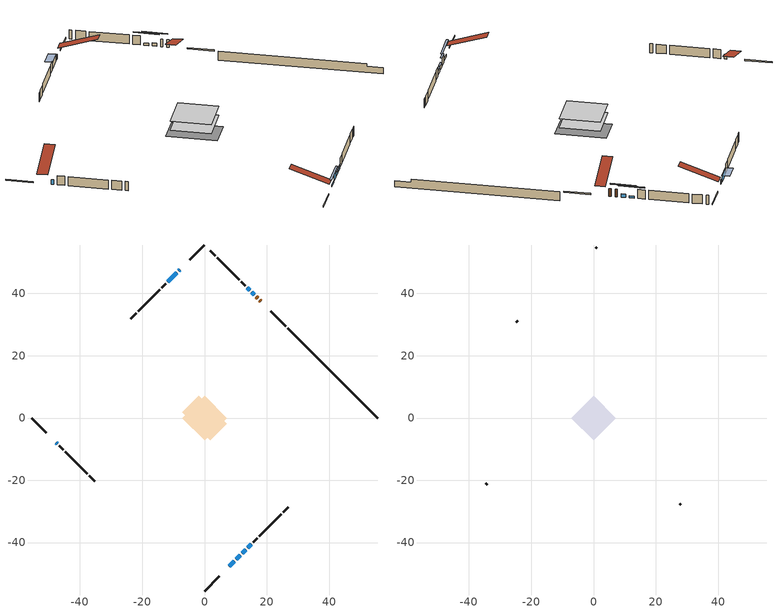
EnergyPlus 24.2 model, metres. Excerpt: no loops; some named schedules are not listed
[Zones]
conditioned space
 floor adiabatic (AdiabaticFloorConstruction): -7.21,0 0,7.21 7.21,0 0,-7.21 z0.53
 floor foundation (Slab1 construction): -7.22,1.83 -1.83,7.22 7.22,-1.83 1.83,-7.22 z-1.83
 wall outside (RimJoist1 construction): 0,-55.58 4.76,-50.81 / -55.58,0 -50.81,-4.76 / 0,55.58 -4.76,50.81 / 26.04,29.54 21.27,34.3 z0.53:0.83
 wall outside (AdiabaticWallConstruction 1): 18.11,37.47 17.7,37.87 / 17.05,38.53 16.65,38.93 z0.53:2.56
 wall outside (AdiabaticWallConstruction): -47.65,-7.93 -47.25,-8.32 / -7.93,47.65 -8.3,47.28 z0.53:1.75; 15.99,39.59 15.18,40.4 z0.53:1.37; 14.53,41.05 13.7,41.88 / 7.93,-47.65 9.58,-46 z0.53:1.09; 10.24,-45.34 11.51,-44.06 z0.53:2.54; 12.17,-43.41 13.18,-42.4 / 13.83,-41.74 15.05,-40.52 z0.53:1.5; -8.95,46.62 -11.76,43.82 z0.53:2.16
 wall outside (Wall1 construction): 15.71,-39.87 16.98,-38.6 / -46.6,-8.98 -45.33,-10.25 / -12.41,43.16 -13.68,41.9 / 13.04,42.53 11.77,43.8 z0.53:2.97
 wall outside (Wall2 construction): 17.63,-37.94 24.59,-30.98 / -44.67,-10.9 -37.71,-17.87 / -14.34,41.24 -21.3,34.28 / 11.12,44.46 4.16,51.42 z0.53:2.97
 wall outside (Wall3 construction): 25.25,-30.32 26.98,-28.6 / -37.05,-18.52 -35.33,-20.25 / -21.96,33.62 -23.68,31.9 / 3.5,52.08 1.77,53.8 z0.53:2.97
 wall foundation (FoundationWall1 construction): 26.7,28.88,-1.83 26.7,28.88,0.53 52.69,2.89,0.53 52.69,2.89,-0.18 55.58,0,-0.18 55.58,0,-1.83
 window (WindowConstruction 4): -47.65,-7.93 -47.25,-8.32 z0.53:1.75
 window (WindowConstruction 6): 15.99,39.59 15.18,40.39 z0.53:1.37
 window (WindowConstruction 7): 14.52,41.05 13.7,41.88 z0.53:1.09
 window (WindowConstruction 8): 7.93,-47.65 9.58,-46 z0.53:1.09
 window (WindowConstruction): 10.24,-45.34 11.51,-44.06 z0.53:2.54
 window (WindowConstruction 1): 12.17,-43.41 13.18,-42.4 z0.53:1.5
 window (WindowConstruction 2): 13.83,-41.74 15.05,-40.52 z0.53:1.5
 window (WindowConstruction 5): -7.93,47.65 -8.3,47.28 z0.53:1.75
 window (WindowConstruction 3): -8.95,46.62 -11.76,43.82 z0.53:2.15
 door (Door): 18.11,37.47 17.7,37.87 z0.53:2.56
 door (Door 1): 17.05,38.53 16.65,38.93 z0.53:2.56
 ceiling adiabatic (AdiabaticFloorConstruction): 0,-7.21 7.21,0 0,7.21 -7.21,0 z0.53
attic - vented
 floor to conditioned space (Floor1 construction Reversed): -7.21,0 0,7.21 7.21,0 0,-7.21 z2.97
 wall outside (Wall4 construction): 27.63,-27.94 28.09,-27.48 / -34.67,-20.9 -34.21,-21.36 / -24.34,31.24 -24.8,30.78 / 1.12,54.46 0.66,54.92 z0.53:2.97
 roof outside (Roof1 construction): 7.27,-48.3,2.97 0.25,-41.29,6.28 -1.6,-43.14,6.28 5.42,-50.15,2.97; -48.3,-7.27,2.97 -41.29,-0.25,6.28 -43.14,1.6,6.28 -50.15,-5.42,2.97; -7.27,48.3,2.97 -0.25,41.29,6.28 1.6,43.14,6.28 -5.42,50.15,2.97; 18.77,36.81,2.97 11.75,29.79,6.28 13.6,27.94,6.28 20.62,34.96,2.97
shading: 13.32,42.26 17.86,37.72 18.15,38.01 13.61,42.55 z4.01; 11.83,43.74 16.39,39.19 16.68,39.48 12.12,44.03 z3.73; 11.45,-44.13 6.06,-49.51 6.35,-49.81 11.74,-44.42 z3.73; 11.65,-43.92 10.09,-45.48 10.39,-45.77 11.95,-44.21 z2.74; 13.32,-42.26 12.03,-43.55 12.32,-43.84 13.61,-42.55 z1.7; 15.19,-40.38 13.69,-41.89 13.98,-42.18 15.49,-40.67 z1.7; -11.9,43.68 -8.81,46.76 -10.21,48.16 -13.3,45.08 z2.36
[Building]
Building 1: Terrain=Suburbs
[Site:Location]
Quebec Intl AP_QC: Latitude {deg}=46.8; Longitude {deg}=-71.38; Time Zone {hr}=-5; Elevation {m}=74; Keep Site Location Information=Yes
[Site:GroundTemperature:Shallow]
0.0108218, -2.24938, -2.43038, -1.3578, 2.94801, 7.23376, 10.9493, 13.303, 13.5029, 11.5886, 7.96783, 3.81355
[Site:WaterMainsTemperature]
Calculation Method=Schedule; Temperature Schedule=mains temperature schedule
[Material] Roughness=Rough; Thermal Absorptance=0.9
Name | Thickness {m} | Conductivity {W/m-K} | Density {kg/m3} | Specific Heat {J/kg-K} | Solar Absorptance | Visible Absorptance
asphalt or fiberglass shingles | 0.00635 | 0.162714 | 1121.4 | 1465.45 | 0.4 | 0.4
ceiling loosefill ins | 0.254 | 0.0480833 | 16.02 | 1046.75 | 0.7 | 0.7
ceiling stud and cavity | 0.1397 | 0.247155 | 65.682 | 1177.47 | 0.7 | 0.7
concrete 4.0 in. | 0.1016 | 1.803125 | 2242.8 | 837.4 | 0.7 | 0.7
concrete 8.0 in. | 0.2032 | 1.803125 | 2242.8 | 837.4 | 0.7 | 0.7
door material | 0.04445 | 0.188738 | 512.64 | 1214.23 | 0.7 | 0.7
exterior vertical ins | 0.0633812 | 0.029427 | 32.04 | 1214.23 | 0.7 | 0.7
floor covering | 0.0127 | 0.0433444 | 54.468 | 1339.84 | 0.6 | 0.6
floor rigid ins; wall rigid ins | 0.512978 | 0.029427 | 32.04 | 1214.23 | 0.7 | 0.7
floor stud and cavity | 0.1397 | 1.75129 | 37.0049 | 1207.88 | 0.7 | 0.7
furniture material conditioned space 1 | 0.1524 | 0.115458 | 640.8 | 1214.23 | 0.6 | 0.6
gypsum board | 0.0127 | 0.160291 | 801 | 837.4 | 0.6 | 0.6
gypsum board 1 | 0.0127 | 0.160291 | 801 | 837.4 | 0.7 | 0.7
osb sheathing 0.5 in. | 0.0127 | 0.115458 | 512.64 | 1214.23 | 0.7 | 0.7
osb sheathing 0.75 in. | 0.01905 | 0.115458 | 512.64 | 1214.23 | 0.7 | 0.7
osb sheathing 2.0 in. | 0.0508 | 0.115458 | 512.64 | 1214.23 | 0.7 | 0.7
rim joist rigid ins | 0.051816 | 0.029427 | 32.04 | 1214.23 | 0.7 | 0.7
rim joist stud and cavity | 0.0508 | 0.0344856 | 125.044 | 1163.47 | 0.6 | 0.6
wall stud and cavity | 0.1397 | 0.0823866 | 139.0536 | 1170.24 | 0.7 | 0.7
wall stud and cavity 1 | 0.1397 | 0.0752022 | 139.0536 | 1170.24 | 0.7 | 0.7
wall stud and cavity 2 | 0.1397 | 0.0818765 | 139.0536 | 1170.24 | 0.7 | 0.7
wall stud and cavity 3 | 0.0889 | 6.1454 | 50.32683 | 1063.81 | 0.6 | 0.6
wall stud and cavity 4 | 0.0889 | 0.380278 | 52.3479 | 1209.89 | 0.7 | 0.7
wall stud and cavity 5 | 0.0889 | 0.391764 | 83.0341 | 1211.67 | 0.7 | 0.7
wood siding | 0.0254 | 0.102417 | 544.68 | 1172.36 | 0.4 | 0.4
wood siding 1 | 0.00254 | 0.102417 | 544.68 | 1172.36 | 0.4 | 0.4
wood siding 2; wood siding 3; wood siding 4 | 0.0254 | 0.102417 | 544.68 | 1172.36 | 0.7 | 0.7
[WindowMaterial:SimpleGlazingSystem]
Name | U-Factor {W/m2-K} | Solar Heat Gain Coefficient
WindowMaterial | 1.54782 | 0.37
WindowMaterial 1 | 1.592679 | 0.36
WindowMaterial 2 | 1.91292 | 0.31
WindowMaterial 3 | 1.558611 | 0.37
WindowMaterial 4 | 2.97698 | 0.61
WindowMaterial 5 | 2.98209 | 0.61
WindowMaterial 6 | 3.00537 | 0.53
WindowMaterial 7 | 2.99685 | 0.51
[Construction]
AdiabaticFloorConstruction: floor stud and cavity, floor rigid ins, osb sheathing 0.75 in., floor covering
AdiabaticWallConstruction: wood siding 3, wall rigid ins, wall stud and cavity 4, gypsum board
AdiabaticWallConstruction 1: wood siding 4, wall rigid ins, wall stud and cavity 4, gypsum board
Door; Door 1: door material
Floor1 construction Reversed: gypsum board, ceiling stud and cavity, ceiling loosefill ins
FoundationWall1 construction: concrete 8.0 in., gypsum board 1
furniture construction conditioned space 1: furniture material conditioned space 1
PartitionWallConstruction: gypsum board, wall stud and cavity 5, gypsum board
RimJoist1 construction: wood siding 2, rim joist rigid ins, osb sheathing 2.0 in., rim joist stud and cavity
Roof1 construction: asphalt or fiberglass shingles
Slab1 construction: concrete 4.0 in.
Wall1 construction: wood siding, osb sheathing 0.5 in., wall stud and cavity, gypsum board
Wall2 construction: wood siding, osb sheathing 0.5 in., wall stud and cavity 1, gypsum board
Wall3 construction: wood siding, osb sheathing 0.5 in., wall stud and cavity 2, gypsum board
Wall4 construction: wood siding 1, wall stud and cavity 3
WindowConstruction: WindowMaterial
WindowConstruction 1: WindowMaterial 1
WindowConstruction 2: WindowMaterial 2
WindowConstruction 3: WindowMaterial 3
WindowConstruction 4: WindowMaterial 4
WindowConstruction 5: WindowMaterial 5
WindowConstruction 6: WindowMaterial 6
WindowConstruction 7; WindowConstruction 8: WindowMaterial 7
[Zone] Multiplier=1; Part of Total Floor Area=Yes
Name | Volume {m3}
attic - vented | 55.7935
conditioned space | 504.9
[Space]
Name | Zone | Volume {m3}
attic - vented 1 | attic - vented | 55.7935
conditioned space 1 | conditioned space | 504.9
[ZoneInfiltration:EffectiveLeakageArea]
infil attic - vented 1: Zone or Space=attic - vented 1; Schedule=Always On Discrete; Effective Air Leakage Area {cm2}=3835.2; Stack Coefficient=0.000399657; Wind Coefficient=1.35072e-05
[ZoneMixing]
whole house fan mix: Zone or Space=attic - vented; Schedule=Always On Continuous; Design Flow Rate Calculation Method=Flow/Zone; Design Flow Rate {m3/s}=0; Source Zone or Space=conditioned space
[SurfaceProperty:ExposedFoundationPerimeter]
Slab1: Exposed Perimeter Calculation Method=TotalExposedPerimeter; Total Exposed Perimeter {m}=40.844
[InternalMass] Zone or ZoneList=conditioned space; Space or SpaceList=conditioned space 1
Name | Construction | Surface Area {m2}
furniture mass conditioned space 1 | furniture construction conditioned space 1 | 80.58
partition wall mass | PartitionWallConstruction | 201.45
[Lights]
interior lighting: Zone or ZoneList or Space or SpaceList=conditioned space 1; Schedule=interior lighting schedule; Design Level Calculation Method=LightingLevel; Lighting Level {W}=343.2; Return Air Fraction=0; Fraction Radiant=0.6; Fraction Visible=0.2; Fraction Replaceable=1
[People]
occupants: Zone or ZoneList or Space or SpaceList=conditioned space 1; Number of People Schedule=occupants schedule; Number of People Calculation Method=People; Number of People=3; Fraction Radiant=0.314171; Sensible Heat Fraction=0.56303; Activity Level Schedule=occupants activity schedule; Carbon Dioxide Generation Rate {m3/s-W}=0; Enable ASHRAE 55 Comfort Warnings=No; Mean Radiant Temperature Calculation Type=EnclosureAveraged
[ElectricEquipment] Zone or ZoneList or Space or SpaceList=conditioned space 1; Design Level Calculation Method=EquipmentLevel
Name | Schedule | Design Level {W} | Fraction Latent | Fraction Radiant | Fraction Lost
clothes dryer | clothes dryer schedule | 140.772 | 0.015 | 0.081 | 0.85
clothes washer | clothes washer schedule | 32.1985 | 0.03 | 0.162 | 0.7
cooking range | cooking range schedule | 215.147 | 0.08 | 0.432 | 0.2
dishwasher | dishwasher schedule | 66.8632 | 0.3 | 0.18 | 0.4
fridge | fridge schedule | 72.9452 | 0 | 0.6 | 0
mech vent house fan | mech vent house fan schedule | 20.8667 | 0 | 0 | 0.522764
mech vent house fan cfis | mech vent house fan cfis schedule | 0 | 0 | 0 | 0
mech vent range fan 0 | mech vent range fan 0 schedule | 57 | 0 | 0 | 1
misc plug loads | misc plug loads schedule | 494.7 | 0.045 | 0.513 | 0.1
whole house fan | Always On Discrete | 0 | 0 | 0 | 1
[OtherEquipment] Zone or ZoneList or Space or SpaceList=conditioned space 1; Design Level Calculation Method=EquipmentLevel
Name | Fuel Type | Schedule | Design Level {W} | Fraction Latent | Fraction Radiant | Fraction Lost
clothes dryer 1 | Electricity | clothes dryer schedule | 0 | 0.015 | 0.081 | 0.85
cooking range 1 | Electricity | cooking range schedule | 0 | 0.08 | 0.432 | 0.2
general water use latent | None | general water use schedule | 62.594 | 1 | 0 | 0
general water use sensible | None | general water use schedule | -61.6891 | 0 | 0.6 | 0
mech vent house fan latent load | None | Always On Discrete | 0 | 1 | 0 | 0
mech vent house fan sensible load | None | Always On Discrete | 0 | 0 | 0 | 0
water heater energy adjustment1 | Electricity | Always On Discrete | 0.01 | 0 | 0 | 1
[ZoneInfiltration:DesignFlowRate] Zone or ZoneList or Space or SpaceList=conditioned space 1; Schedule=Always On Discrete; Design Flow Rate Calculation Method=Flow/Zone; Design Flow Rate {m3/s}=0
infil flow; natural vent flow; whole house fan flow
[ZoneControl:Thermostat]
conditioned space Thermostat: Zone or ZoneList=conditioned space; Control Type Schedule=conditioned space Thermostat Schedule; Control 1=conditioned space temperature setpoint; Temperature Difference Between Cutout And Setpoint {deltaC}=0
[ZoneHVAC:Baseboard:Convective:Electric]
electric baseboard: Availability Schedule=Always On Discrete; Heating Design Capacity {W}=9476.75; Efficiency=1
[AirLoopHVAC:UnitarySystem] Control Type=Load; Controlling Zone or Thermostat Location=conditioned space; Dehumidification Control Type=None; Availability Schedule=Always On Discrete; Fan Placement=BlowThrough; DX Heating Coil Sizing Ratio=1; Use DOAS DX Cooling Coil=No; Minimum Supply Air Temperature {C}=2; Latent Load Control=SensibleOnlyLoadControl; Cooling Supply Air Flow Rate Method=None; Heating Supply Air Flow Rate Method=SupplyAirFlowRate; Heating Supply Air Flow Rate {m3/s}=0.00141584; No Load Supply Air Flow Rate Method=SupplyAirFlowRate; No Load Supply Air Flow Rate {m3/s}=0; No Load Supply Air Flow Rate Control Set To Low Speed=Yes; Maximum Supply Air Temperature {C}=48.8889; Maximum Outdoor Dry-Bulb Temperature for Supplemental Heater Operation {C}=21; Ancillary On-Cycle Electric Power {W}=0; Ancillary Off-Cycle Electric Power {W}=0
Name | Supply Fan | Supply Air Fan Operating Mode Schedule | Heating Coil
unit heater unitary system | unit heater supply fan | unit heater auto fan schedule | unit heater htg coil
unit heater unitary system 1 | unit heater supply fan 1 | unit heater auto fan schedule 1 | unit heater htg coil 1
[Fan:SystemModel] Availability Schedule=Always On Discrete; Design Maximum Air Flow Rate {m3/s}=0.00141584; Speed Control Method=Discrete; Electric Power Minimum Flow Rate Fraction=0.2; Design Pressure Rise {Pa}=500; Motor Efficiency=1; Motor In Air Stream Fraction=1; Design Electric Power Consumption {W}=Autosize; Design Power Sizing Method=PowerPerFlow; Electric Power Per Unit Flow Rate {W/(m3/s)}=28251.7; Electric Power Per Unit Flow Rate Per Unit Pressure {W/((m3/s)-Pa)}=1.66667; Fan Total Efficiency=0.7; Motor Loss Radiative Fraction=0; Number of Speeds=1; Speed Flow Fraction 1=1; Speed Electric Power Fraction 1=1
unit heater supply fan; unit heater supply fan 1
[Coil:Heating:Fuel] Availability Schedule=Always On Discrete; Fuel Type=OtherFuel1; Burner Efficiency=0.3; Nominal Capacity {W}=0.293071; On Cycle Parasitic Electric Load {W}=0; Off Cycle Parasitic Fuel Load {W}=0
unit heater htg coil; unit heater htg coil 1
[Zone equipment]
conditioned space: electric baseboard, unit heater unitary system, unit heater unitary system 1
[Foundation:Kiva]
Foundation Kiva 1: Initial Indoor Air Temperature {C}=18; Wall Height Above Grade {m}=0.530017; Wall Depth Below Slab {m}=0.2032; Custom Block Material Name 1=exterior vertical ins; Custom Block Depth 1 {m}=2.36001; Custom Block X Position 1 {m}=0.2159; Custom Block Z Position 1 {m}=0
[Foundation:Kiva:Settings]
Soil Conductivity {W/m-K}=0.849921; Soil Density {kg/m3}=1842.3; Soil Specific Heat {J/kg-K}=418.7; Ground Solar Absorptivity=0.9; Ground Thermal Absorptivity=0.9; Ground Surface Roughness {m}=0.03; Far-Field Width {m}=40; Deep-Ground Boundary Condition=ZeroFlux; Deep-Ground Depth {m}=40; Minimum Cell Dimension {m}=0.2; Maximum Cell Growth Coefficient=3; Simulation Timestep=Timestep
[Exterior:Lights]
exterior lighting: Schedule=exterior lighting schedule; Design Level {W}=75.6
[EnergyManagementSystem:GlobalVariable]
infil_program_Qfan
infil_program_Qinf
natural_vent_program_Qnv
natural_vent_program_Qwhf
[EnergyManagementSystem:Sensor]
Name | Output:Variable or Output:Meter Index Key | Output:Variable or Output:Meter
airflow_gain | infil flow | Infiltration Sensible Heat Gain Energy
airflow_gain_1 | natural vent flow | Infiltration Sensible Heat Gain Energy
airflow_gain_2 | whole house fan flow | Infiltration Sensible Heat Gain Energy
airflow_loss | infil flow | Infiltration Sensible Heat Loss Energy
airflow_loss_1 | natural vent flow | Infiltration Sensible Heat Loss Energy
airflow_loss_2 | whole house fan flow | Infiltration Sensible Heat Loss Energy
clg_load_cond |  | Cooling:EnergyTransfer:Zone:CONDITIONED SPACE
clg_sp_s; clg_sp_s_1 | cooling setpoint | Schedule Value
clothes_dryer_exhaust_0_sch_s | clothes dryer exhaust 0 schedule | Schedule Value
conditioned_space_clg_unmet_s | conditioned space | Zone Cooling Setpoint Not Met Time
conditioned_space_htg_unmet_s | conditioned space | Zone Heating Setpoint Not Met Time
cool_season | cooling season schedule | Schedule Value
fridge_tin_s | conditioned space | Zone Mean Air Temperature
htg_load_cond |  | Heating:EnergyTransfer:Zone:CONDITIONED SPACE
htg_sp_s; htg_sp_s_1 | heating setpoint | Schedule Value
ig_ee_conv | clothes dryer | Electric Equipment Convective Heating Energy
ig_ee_conv_2 | cooking range | Electric Equipment Convective Heating Energy
ig_ee_conv_4 | fridge | Electric Equipment Convective Heating Energy
ig_ee_conv_5 | misc plug loads | Electric Equipment Convective Heating Energy
ig_ee_conv_6 | whole house fan | Electric Equipment Convective Heating Energy
ig_ee_rad | clothes dryer | Electric Equipment Radiant Heating Energy
ig_ee_rad_2 | cooking range | Electric Equipment Radiant Heating Energy
ig_ee_rad_4 | fridge | Electric Equipment Radiant Heating Energy
ig_ee_rad_5 | misc plug loads | Electric Equipment Radiant Heating Energy
ig_ee_rad_6 | whole house fan | Electric Equipment Radiant Heating Energy
ig_lgt_conv | interior lighting | Lights Convective Heating Energy
ig_lgt_rad | interior lighting | Lights Radiant Heating Energy
ig_lgt_vis | interior lighting | Lights Visible Radiation Heating Energy
ig_oe_conv | clothes dryer 1 | Other Equipment Convective Heating Energy
ig_oe_conv_1 | cooking range 1 | Other Equipment Convective Heating Energy
ig_oe_conv_2 | general water use latent | Other Equipment Convective Heating Energy
ig_oe_conv_3 | general water use sensible | Other Equipment Convective Heating Energy
ig_oe_conv_4 | water heater energy adjustment1 | Other Equipment Convective Heating Energy
ig_oe_rad | clothes dryer 1 | Other Equipment Radiant Heating Energy
ig_oe_rad_1 | cooking range 1 | Other Equipment Radiant Heating Energy
ig_oe_rad_2 | general water use latent | Other Equipment Radiant Heating Energy
ig_oe_rad_3 | general water use sensible | Other Equipment Radiant Heating Energy
ig_oe_rad_4 | water heater energy adjustment1 | Other Equipment Radiant Heating Energy
ig_ppl_conv | occupants | People Convective Heating Energy
ig_ppl_rad | occupants | People Radiant Heating Energy
im_conv | furniture mass conditioned space 1 | Surface Inside Face Convection Heat Gain Energy
im_conv_1 | partition wall mass | Surface Inside Face Convection Heat Gain Energy
im_ig | furniture mass conditioned space 1 | Surface Inside Face Internal Gains Radiation Heat Gain Energy
im_ig_1 | partition wall mass | Surface Inside Face Internal Gains Radiation Heat Gain Energy
im_lgt | furniture mass conditioned space 1 | Surface Inside Face Lights Radiation Heat Gain Energy
im_lgt_1 | partition wall mass | Surface Inside Face Lights Radiation Heat Gain Energy
im_sol | furniture mass conditioned space 1 | Surface Inside Face Solar Radiation Heat Gain Energy
im_sol_1 | partition wall mass | Surface Inside Face Solar Radiation Heat Gain Energy
im_surf | furniture mass conditioned space 1 | Surface Inside Face Net Surface Thermal Radiation Heat Gain Energy
im_surf_1 | partition wall mass | Surface Inside Face Net Surface Thermal Radiation Heat Gain Energy
mech_vent_range_fan_0_sch_s | mech vent range fan 0 schedule | Schedule Value
mv_conv | mech vent house fan | Electric Equipment Convective Heating Energy
mv_conv_1 | mech vent house fan cfis | Electric Equipment Convective Heating Energy
mv_conv_2 | mech vent range fan 0 | Electric Equipment Convective Heating Energy
mv_conv_3 | mech vent house fan latent load | Other Equipment Convective Heating Energy
mv_conv_4 | mech vent house fan sensible load | Other Equipment Convective Heating Energy
mv_rad | mech vent house fan | Electric Equipment Radiant Heating Energy
mv_rad_1 | mech vent house fan cfis | Electric Equipment Radiant Heating Energy
mv_rad_2 | mech vent range fan 0 | Electric Equipment Radiant Heating Energy
mv_rad_3 | mech vent house fan latent load | Other Equipment Radiant Heating Energy
mv_rad_4 | mech vent house fan sensible load | Other Equipment Radiant Heating Energy
natural_vent_s | natural vent schedule | Schedule Value
out_pb_s |  | Site Outdoor Air Barometric Pressure
out_wt_s |  | Site Outdoor Air Humidity Ratio
site_vw_s |  | Site Wind Speed
ss_back_out | Window1 | Surface Window Shortwave from Zone Back Out Window Heat Transfer Rate
ss_back_out_1 | Window11 | Surface Window Shortwave from Zone Back Out Window Heat Transfer Rate
ss_back_out_2 | Window12 | Surface Window Shortwave from Zone Back Out Window Heat Transfer Rate
ss_back_out_3 | Window13 | Surface Window Shortwave from Zone Back Out Window Heat Transfer Rate
ss_back_out_4 | Window2 | Surface Window Shortwave from Zone Back Out Window Heat Transfer Rate
ss_back_out_5 | Window3 | Surface Window Shortwave from Zone Back Out Window Heat Transfer Rate
ss_back_out_6 | Window4 | Surface Window Shortwave from Zone Back Out Window Heat Transfer Rate
ss_back_out_7 | Window6 | Surface Window Shortwave from Zone Back Out Window Heat Transfer Rate
ss_back_out_8 | Window7 | Surface Window Shortwave from Zone Back Out Window Heat Transfer Rate
ss_conv | Door1 | Surface Inside Face Convection Heat Gain Energy
ss_conv_1 | Door2 | Surface Inside Face Convection Heat Gain Energy
ss_conv_10 | Window7 | Surface Inside Face Convection Heat Gain Energy
ss_conv_2 | Window1 | Surface Inside Face Convection Heat Gain Energy
ss_conv_3 | Window11 | Surface Inside Face Convection Heat Gain Energy
ss_conv_4 | Window12 | Surface Inside Face Convection Heat Gain Energy
ss_conv_5 | Window13 | Surface Inside Face Convection Heat Gain Energy
ss_conv_6 | Window2 | Surface Inside Face Convection Heat Gain Energy
ss_conv_7 | Window3 | Surface Inside Face Convection Heat Gain Energy
ss_conv_8 | Window4 | Surface Inside Face Convection Heat Gain Energy
ss_conv_9 | Window6 | Surface Inside Face Convection Heat Gain Energy
ss_ig | Door1 | Surface Inside Face Internal Gains Radiation Heat Gain Energy
ss_ig_1 | Door2 | Surface Inside Face Internal Gains Radiation Heat Gain Energy
ss_ig_10 | Window7 | Surface Inside Face Internal Gains Radiation Heat Gain Energy
ss_ig_2 | Window1 | Surface Inside Face Internal Gains Radiation Heat Gain Energy
ss_ig_3 | Window11 | Surface Inside Face Internal Gains Radiation Heat Gain Energy
ss_ig_4 | Window12 | Surface Inside Face Internal Gains Radiation Heat Gain Energy
ss_ig_5 | Window13 | Surface Inside Face Internal Gains Radiation Heat Gain Energy
ss_ig_6 | Window2 | Surface Inside Face Internal Gains Radiation Heat Gain Energy
ss_ig_7 | Window3 | Surface Inside Face Internal Gains Radiation Heat Gain Energy
ss_ig_8 | Window4 | Surface Inside Face Internal Gains Radiation Heat Gain Energy
ss_ig_9 | Window6 | Surface Inside Face Internal Gains Radiation Heat Gain Energy
ss_lgt | Door1 | Surface Inside Face Lights Radiation Heat Gain Energy
ss_lgt_1 | Door2 | Surface Inside Face Lights Radiation Heat Gain Energy
ss_sol | Door1 | Surface Inside Face Solar Radiation Heat Gain Energy
ss_sol_1 | Door2 | Surface Inside Face Solar Radiation Heat Gain Energy
ss_surf | Door1 | Surface Inside Face Net Surface Thermal Radiation Heat Gain Energy
ss_surf_1 | Door2 | Surface Inside Face Net Surface Thermal Radiation Heat Gain Energy
ss_surf_10 | Window7 | Surface Inside Face Net Surface Thermal Radiation Heat Gain Energy
ss_surf_2 | Window1 | Surface Inside Face Net Surface Thermal Radiation Heat Gain Energy
ss_surf_3 | Window11 | Surface Inside Face Net Surface Thermal Radiation Heat Gain Energy
ss_surf_4 | Window12 | Surface Inside Face Net Surface Thermal Radiation Heat Gain Energy
ss_surf_5 | Window13 | Surface Inside Face Net Surface Thermal Radiation Heat Gain Energy
ss_surf_6 | Window2 | Surface Inside Face Net Surface Thermal Radiation Heat Gain Energy
ss_surf_7 | Window3 | Surface Inside Face Net Surface Thermal Radiation Heat Gain Energy
ss_surf_8 | Window4 | Surface Inside Face Net Surface Thermal Radiation Heat Gain Energy
ss_surf_9 | Window6 | Surface Inside Face Net Surface Thermal Radiation Heat Gain Energy
ss_trans_in | Window1 | Surface Window Transmitted Solar Radiation Rate
ss_trans_in_1 | Window11 | Surface Window Transmitted Solar Radiation Rate
ss_trans_in_2 | Window12 | Surface Window Transmitted Solar Radiation Rate
ss_trans_in_3 | Window13 | Surface Window Transmitted Solar Radiation Rate
ss_trans_in_4 | Window2 | Surface Window Transmitted Solar Radiation Rate
ss_trans_in_5 | Window3 | Surface Window Transmitted Solar Radiation Rate
ss_trans_in_6 | Window4 | Surface Window Transmitted Solar Radiation Rate
ss_trans_in_7 | Window6 | Surface Window Transmitted Solar Radiation Rate
ss_trans_in_8 | Window7 | Surface Window Transmitted Solar Radiation Rate
ss_trans_out | Window1 | Surface Inside Face Initial Transmitted Diffuse Transmitted Out Window Solar Radiation Rate
ss_trans_out_1 | Window11 | Surface Inside Face Initial Transmitted Diffuse Transmitted Out Window Solar Radiation Rate
ss_trans_out_2 | Window12 | Surface Inside Face Initial Transmitted Diffuse Transmitted Out Window Solar Radiation Rate
ss_trans_out_3 | Window13 | Surface Inside Face Initial Transmitted Diffuse Transmitted Out Window Solar Radiation Rate
ss_trans_out_4 | Window2 | Surface Inside Face Initial Transmitted Diffuse Transmitted Out Window Solar Radiation Rate
ss_trans_out_5 | Window3 | Surface Inside Face Initial Transmitted Diffuse Transmitted Out Window Solar Radiation Rate
ss_trans_out_6 | Window4 | Surface Inside Face Initial Transmitted Diffuse Transmitted Out Window Solar Radiation Rate
ss_trans_out_7 | Window6 | Surface Inside Face Initial Transmitted Diffuse Transmitted Out Window Solar Radiation Rate
ss_trans_out_8 | Window7 | Surface Inside Face Initial Transmitted Diffuse Transmitted Out Window Solar Radiation Rate
